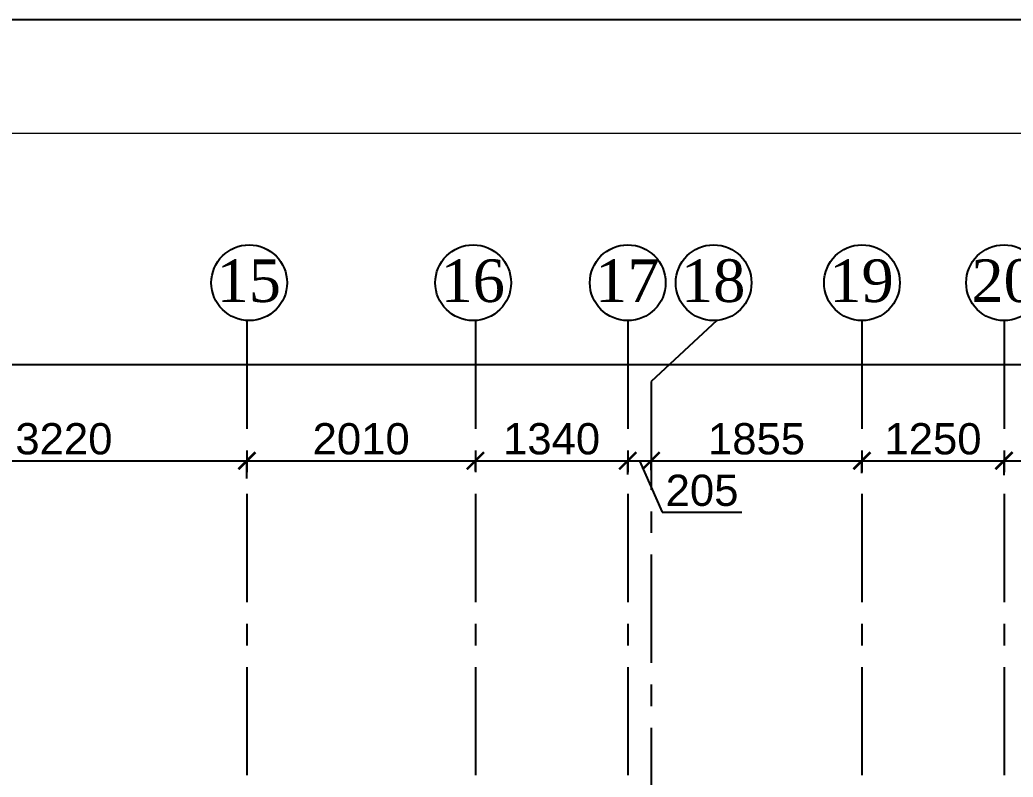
# Model space of a CAD drawing. Header units: inches. Extents: x 278200 to 407749, y -182622 to -96622.
# Drawn here: x 303423 to 312161, y -103286 to -96622 of the extents above; entities that cross this region are included whole.
import ezdxf

# ---------------------------------------------------------------- set-up
doc = ezdxf.new("R2010")
doc.units = ezdxf.units.IN
doc.header["$MEASUREMENT"] = 0
doc.linetypes.add('CENTER', pattern=[50.8, 31.75, -6.35, 6.35, -6.35])
for name, color, linetype in [('GIRD CIR', 1, 'Continuous'), ('GIRD TEXT', 4, 'Continuous'), ('GRID', 8, 'CENTER'), ('GRID DIM', 4, 'Continuous')]:
    doc.layers.add(name, color=color, linetype=linetype)
doc.layers.add('JKEC COLHAT', color=2, linetype='Continuous', lineweight=20)
doc.styles.add('T200', font='sanss___.ttf', dxfattribs={"height": 275})
doc.styles.add('T400', font='romantic.ttf')
doc.dimstyles.new('T 300', dxfattribs={"dimtxt": 275, "dimasz": 150, "dimexe": 1, "dimexo": 0, "dimgap": 50, "dimtad": 1, "dimdec": 0, "dimrnd": 5, "dimdsep": 46, "dimtxsty": 'T200', "dimblk": 'ARCHTICK', "dimcen": 2.5, "dimdle": 1, "dimclrd": 5, "dimclre": 253, "dimclrt": 4, "dimadec": 0, "dimazin": 0, "dimtfac": 1, "dimtdec": 0, "dimtmove": 2, "dimatfit": 3, "dimfxl": 0, "dimarcsym": 0})

# ---------------------------------------------------------------- blocks, each defined once
blk = doc.blocks.new('_ARCHTICK')
at = {"color": 0, "linetype": 'ByBlock', "const_width": 0.15}
blk.add_lwpolyline([(-0.5, -0.5), (0.5, 0.5)], dxfattribs=at)
blk = doc.blocks.new('*D74')
at = {"layer": 'Defpoints', "color": 0}
for p in [(366494.3, -99654.5), (283425.7, -99879.1, 14.7), (366494.3, -99879.1, 14.7)]:
    blk.add_point(p, dxfattribs=at)
at = {"layer": 'GRID DIM', "color": 5, "lineweight": -2}
blk.add_line((283424.7, -99654.5), (366495.3, -99654.5), dxfattribs=at)
at = {"layer": 'GRID DIM', "color": 253, "lineweight": -2}
for p, q in [((283425.7, -99879.1), (283425.7, -99653.5)), ((366494.3, -99879.1), (366494.3, -99653.5))]:
    blk.add_line(p, q, dxfattribs=at)
at = {"layer": 'GRID DIM', "color": 5, "lineweight": -2, "xscale": 150, "yscale": 150, "zscale": 150, "rotation": 180}
blk.add_blockref('_ARCHTICK', (283425.7, -99654.5), dxfattribs=at)
at = {"layer": 'GRID DIM', "color": 5, "lineweight": -2, "xscale": 150, "yscale": 150, "zscale": 150}
blk.add_blockref('_ARCHTICK', (366494.3, -99654.5), dxfattribs=at)
at = {"layer": 'GRID DIM', "color": 4, "insert": (324960, -99462.6), "char_height": 275, "attachment_point": 5, "style": 'T200'}
blk.add_mtext('83070', dxfattribs=at)
blk = doc.blocks.new('*D88')
at = {"layer": 'Defpoints', "color": 0}
for p in [(305420.7, -100501.8), (302200.7, -100601.2, 14.7), (305420.7, -100657, 14.7)]:
    blk.add_point(p, dxfattribs=at)
at = {"layer": 'GRID DIM', "color": 5, "lineweight": -2}
blk.add_line((302199.7, -100501.8), (305421.7, -100501.8), dxfattribs=at)
at = {"layer": 'GRID DIM', "color": 253, "lineweight": -2}
for p, q in [((302200.7, -100601.2), (302200.7, -100500.8)), ((305420.7, -100657), (305420.7, -100500.8))]:
    blk.add_line(p, q, dxfattribs=at)
at = {"layer": 'GRID DIM', "color": 5, "lineweight": -2, "xscale": 150, "yscale": 150, "zscale": 150, "rotation": 180}
blk.add_blockref('_ARCHTICK', (302200.7, -100501.8), dxfattribs=at)
at = {"layer": 'GRID DIM', "color": 5, "lineweight": -2, "xscale": 150, "yscale": 150, "zscale": 150}
blk.add_blockref('_ARCHTICK', (305420.7, -100501.8), dxfattribs=at)
at = {"layer": 'GRID DIM', "color": 4, "insert": (303810.7, -100310), "char_height": 275, "attachment_point": 5, "style": 'T200'}
blk.add_mtext('3220', dxfattribs=at)
blk = doc.blocks.new('*D89')
at = {"layer": 'Defpoints', "color": 0}
for p in [(307430.7, -100501.8), (307430.7, -100594.2, 14.7), (305420.7, -100657, 14.7)]:
    blk.add_point(p, dxfattribs=at)
at = {"layer": 'GRID DIM', "color": 5, "lineweight": -2}
blk.add_line((305419.7, -100501.8), (307431.7, -100501.8), dxfattribs=at)
at = {"layer": 'GRID DIM', "color": 253, "lineweight": -2}
for p, q in [((305420.7, -100657), (305420.7, -100500.8)), ((307430.7, -100594.2), (307430.7, -100500.8))]:
    blk.add_line(p, q, dxfattribs=at)
at = {"layer": 'GRID DIM', "color": 5, "lineweight": -2, "xscale": 150, "yscale": 150, "zscale": 150, "rotation": 180}
blk.add_blockref('_ARCHTICK', (305420.7, -100501.8), dxfattribs=at)
at = {"layer": 'GRID DIM', "color": 5, "lineweight": -2, "xscale": 150, "yscale": 150, "zscale": 150}
blk.add_blockref('_ARCHTICK', (307430.7, -100501.8), dxfattribs=at)
at = {"layer": 'GRID DIM', "color": 4, "insert": (306425.7, -100310.2), "char_height": 275, "attachment_point": 5, "style": 'T200'}
blk.add_mtext('2010', dxfattribs=at)
blk = doc.blocks.new('*D90')
at = {"layer": 'Defpoints', "color": 0}
for p in [(308770.7, -100501.8), (307430.7, -100594.2, 14.7), (308770.7, -100621.4, 14.7)]:
    blk.add_point(p, dxfattribs=at)
at = {"layer": 'GRID DIM', "color": 5, "lineweight": -2}
blk.add_line((307429.7, -100501.8), (308771.7, -100501.8), dxfattribs=at)
at = {"layer": 'GRID DIM', "color": 253, "lineweight": -2}
for p, q in [((307430.7, -100594.2), (307430.7, -100500.8)), ((308770.7, -100621.4), (308770.7, -100500.8))]:
    blk.add_line(p, q, dxfattribs=at)
at = {"layer": 'GRID DIM', "color": 5, "lineweight": -2, "xscale": 150, "yscale": 150, "zscale": 150, "rotation": 180}
blk.add_blockref('_ARCHTICK', (307430.7, -100501.8), dxfattribs=at)
at = {"layer": 'GRID DIM', "color": 5, "lineweight": -2, "xscale": 150, "yscale": 150, "zscale": 150}
blk.add_blockref('_ARCHTICK', (308770.7, -100501.8), dxfattribs=at)
at = {"layer": 'GRID DIM', "color": 4, "insert": (308100.7, -100310), "char_height": 275, "attachment_point": 5, "style": 'T200'}
blk.add_mtext('1340', dxfattribs=at)
blk = doc.blocks.new('*D91')
at = {"layer": 'Defpoints', "color": 0}
for p in [(308975.7, -100501.8), (308770.7, -100621.4, 14.7), (308975.7, -100585.6, 14.7)]:
    blk.add_point(p, dxfattribs=at)
at = {"layer": 'GRID DIM', "color": 5, "lineweight": -2}
for p, q in [((308769.7, -100501.8), (308976.7, -100501.8)), ((308873.2, -100501.8), (309073.7, -100955.4)), ((309073.7, -100955.4), (309774.7, -100955.4))]:
    blk.add_line(p, q, dxfattribs=at)
at = {"layer": 'GRID DIM', "color": 253, "lineweight": -2}
for p, q in [((308770.7, -100621.4), (308770.7, -100500.8)), ((308975.7, -100585.6), (308975.7, -100500.8))]:
    blk.add_line(p, q, dxfattribs=at)
at = {"layer": 'GRID DIM', "color": 5, "lineweight": -2, "xscale": 150, "yscale": 150, "zscale": 150, "rotation": 180}
blk.add_blockref('_ARCHTICK', (308770.7, -100501.8), dxfattribs=at)
at = {"layer": 'GRID DIM', "color": 5, "lineweight": -2, "xscale": 150, "yscale": 150, "zscale": 150}
blk.add_blockref('_ARCHTICK', (308975.7, -100501.8), dxfattribs=at)
at = {"layer": 'GRID DIM', "color": 4, "insert": (309424.2, -100763.7), "char_height": 275, "attachment_point": 5, "style": 'T200'}
blk.add_mtext('205', dxfattribs=at)
blk = doc.blocks.new('*D92')
at = {"layer": 'Defpoints', "color": 0}
for p in [(310830.9, -100501.8), (308975.7, -100585.6, 14.7), (310830.9, -100612.4, 14.7)]:
    blk.add_point(p, dxfattribs=at)
at = {"layer": 'GRID DIM', "color": 5, "lineweight": -2}
blk.add_line((308974.7, -100501.8), (310831.9, -100501.8), dxfattribs=at)
at = {"layer": 'GRID DIM', "color": 253, "lineweight": -2}
for p, q in [((308975.7, -100585.6), (308975.7, -100500.8)), ((310830.9, -100612.4), (310830.9, -100500.8))]:
    blk.add_line(p, q, dxfattribs=at)
at = {"layer": 'GRID DIM', "color": 5, "lineweight": -2, "xscale": 150, "yscale": 150, "zscale": 150, "rotation": 180}
blk.add_blockref('_ARCHTICK', (308975.7, -100501.8), dxfattribs=at)
at = {"layer": 'GRID DIM', "color": 5, "lineweight": -2, "xscale": 150, "yscale": 150, "zscale": 150}
blk.add_blockref('_ARCHTICK', (310830.9, -100501.8), dxfattribs=at)
at = {"layer": 'GRID DIM', "color": 4, "insert": (309903.3, -100310.2), "char_height": 275, "attachment_point": 5, "style": 'T200'}
blk.add_mtext('1855', dxfattribs=at)
blk = doc.blocks.new('*D93')
at = {"layer": 'Defpoints', "color": 0}
for p in [(312080.7, -100501.8), (310830.9, -100612.4, 14.7), (312080.7, -100628.7, 14.7)]:
    blk.add_point(p, dxfattribs=at)
at = {"layer": 'GRID DIM', "color": 5, "lineweight": -2}
blk.add_line((310829.9, -100501.8), (312081.7, -100501.8), dxfattribs=at)
at = {"layer": 'GRID DIM', "color": 253, "lineweight": -2}
for p, q in [((310830.9, -100612.4), (310830.9, -100500.8)), ((312080.7, -100628.7), (312080.7, -100500.8))]:
    blk.add_line(p, q, dxfattribs=at)
at = {"layer": 'GRID DIM', "color": 5, "lineweight": -2, "xscale": 150, "yscale": 150, "zscale": 150, "rotation": 180}
blk.add_blockref('_ARCHTICK', (310830.9, -100501.8), dxfattribs=at)
at = {"layer": 'GRID DIM', "color": 5, "lineweight": -2, "xscale": 150, "yscale": 150, "zscale": 150}
blk.add_blockref('_ARCHTICK', (312080.7, -100501.8), dxfattribs=at)
at = {"layer": 'GRID DIM', "color": 4, "insert": (311455.8, -100310.2), "char_height": 275, "attachment_point": 5, "style": 'T200'}
blk.add_mtext('1250', dxfattribs=at)
blk = doc.blocks.new('*D94')
at = {"layer": 'Defpoints', "color": 0}
for p in [(312755.7, -100501.8), (312080.7, -100628.7, 14.7), (312755.7, -100590.6, 14.7)]:
    blk.add_point(p, dxfattribs=at)
at = {"layer": 'GRID DIM', "color": 5, "lineweight": -2}
for p, q in [((312079.7, -100501.8), (312756.7, -100501.8)), ((312418.2, -100501.8), (313112.5, -101188.9)), ((313112.5, -101188.9), (313810, -101188.9))]:
    blk.add_line(p, q, dxfattribs=at)
at = {"layer": 'GRID DIM', "color": 253, "lineweight": -2}
for p, q in [((312080.7, -100628.7), (312080.7, -100500.8)), ((312755.7, -100590.6), (312755.7, -100500.8))]:
    blk.add_line(p, q, dxfattribs=at)
at = {"layer": 'GRID DIM', "color": 5, "lineweight": -2, "xscale": 150, "yscale": 150, "zscale": 150, "rotation": 180}
blk.add_blockref('_ARCHTICK', (312080.7, -100501.8), dxfattribs=at)
at = {"layer": 'GRID DIM', "color": 5, "lineweight": -2, "xscale": 150, "yscale": 150, "zscale": 150}
blk.add_blockref('_ARCHTICK', (312755.7, -100501.8), dxfattribs=at)
at = {"layer": 'GRID DIM', "color": 4, "insert": (313461.2, -100997.1), "char_height": 275, "attachment_point": 5, "style": 'T200'}
blk.add_mtext('675', dxfattribs=at)

msp = doc.modelspace()

# ---------------------------------------------------------------- linework, layer by layer
at = {"layer": 'Defpoints', "ltscale": 0.2}
msp.add_lwpolyline([(278199.9, -182621.9), (400199.9, -182621.9), (400199.9, -96621.9), (278199.9, -96621.9)], close=True, dxfattribs=at)
at = {"layer": 'GIRD CIR'}
for centre in [(305440.7, -98935.4, 14.7), (307410.7, -98935.4, 14.7), (308770.7, -98935.4, 14.7), (309526, -98935.4, 14.7), (310830.9, -98935.4, 14.7), (312080.7, -98935.4, 14.7)]:
    msp.add_circle(centre, 333.3, dxfattribs=at)
at = {"layer": 'GRID', "ltscale": 30}
for p, q in [((305420.7, -99268.8, 14.7), (305420.7, -130305.3, 14.7)), ((307430.7, -99268.8, 14.7), (307430.7, -130305.3, 14.7)), ((308770.7, -99268.8, 14.7), (308770.7, -130305.3, 14.7)), ((309552.9, -99268.8, 14.7), (308975.7, -99804, 14.7)), ((310830.9, -99268.8, 14.7), (310830.9, -130305.3, 14.7)), ((312080.7, -99268.8, 14.7), (312080.7, -130305.3, 14.7)), ((308975.7, -99804, 14.7), (308975.7, -130305.3, 14.7))]:
    msp.add_line(p, q, dxfattribs=at)
at = {"layer": 'JKEC COLHAT', "ltscale": 0.2}
msp.add_lwpolyline([(279199.9, -181621.9), (399199.9, -181621.9), (399199.9, -97621.9), (279199.9, -97621.9)], close=True, dxfattribs=at)

# ---------------------------------------------------------------- texts
at = {"layer": 'GIRD TEXT', "ltscale": 7, "style": 'T400'}
for s, p in [('15', (305153.7, -99104.8)), ('16', (307123.7, -99104.8)), ('17', (308483.7, -99104.8)), ('18', (309239, -99104.8)), ('19', (310543.9, -99104.8)), ('20', (311793.7, -99104.8))]:
    msp.add_text(s, height=375, dxfattribs=at).set_placement(p)

# ---------------------------------------------------------------- dimensions: what is measured, and where the dimension line sits
at = {"layer": 'GRID DIM'}
for base, p1, p2, picture, middle in [((366494.3, -99654.5), (283425.7, -99879.1, 14.7), (366494.3, -99879.1, 14.7), '*D74', (324960, -99462.6)), ((305420.7, -100501.8), (302200.7, -100601.2, 14.7), (305420.7, -100657, 14.7), '*D88', (303810.7, -100310)), ((307430.7, -100501.8), (305420.7, -100657, 14.7), (307430.7, -100594.2, 14.7), '*D89', (306425.7, -100310.2)), ((308770.7, -100501.8), (307430.7, -100594.2, 14.7), (308770.7, -100621.4, 14.7), '*D90', (308100.7, -100310)), ((310830.9, -100501.8), (308975.7, -100585.6, 14.7), (310830.9, -100612.4, 14.7), '*D92', (309903.3, -100310.2)), ((312080.7, -100501.8), (310830.9, -100612.4, 14.7), (312080.7, -100628.7, 14.7), '*D93', (311455.8, -100310.2))]:
    dim = msp.add_linear_dim(base=base, p1=p1, p2=p2, dimstyle='T 300', dxfattribs=at)
    dim.commit()
    dim.dimension.update_dxf_attribs({"geometry": picture, "text_midpoint": middle})
for base, p1, p2, picture, middle in [((308975.7, -100501.8), (308770.7, -100621.4, 14.7), (308975.7, -100585.6, 14.7), '*D91', (309123.7, -100955.4)), ((312755.7, -100501.8), (312080.7, -100628.7, 14.7), (312755.7, -100590.6, 14.7), '*D94', (313162.5, -101188.9))]:
    dim = msp.add_linear_dim(base=base, p1=p1, p2=p2, dimstyle='T 300', override={"dimtmove": 1}, dxfattribs=at)
    dim.commit()
    dim.dimension.update_dxf_attribs({"geometry": picture, "text_midpoint": middle, "dimtype": 160})

doc.saveas('drawing.dxf')
